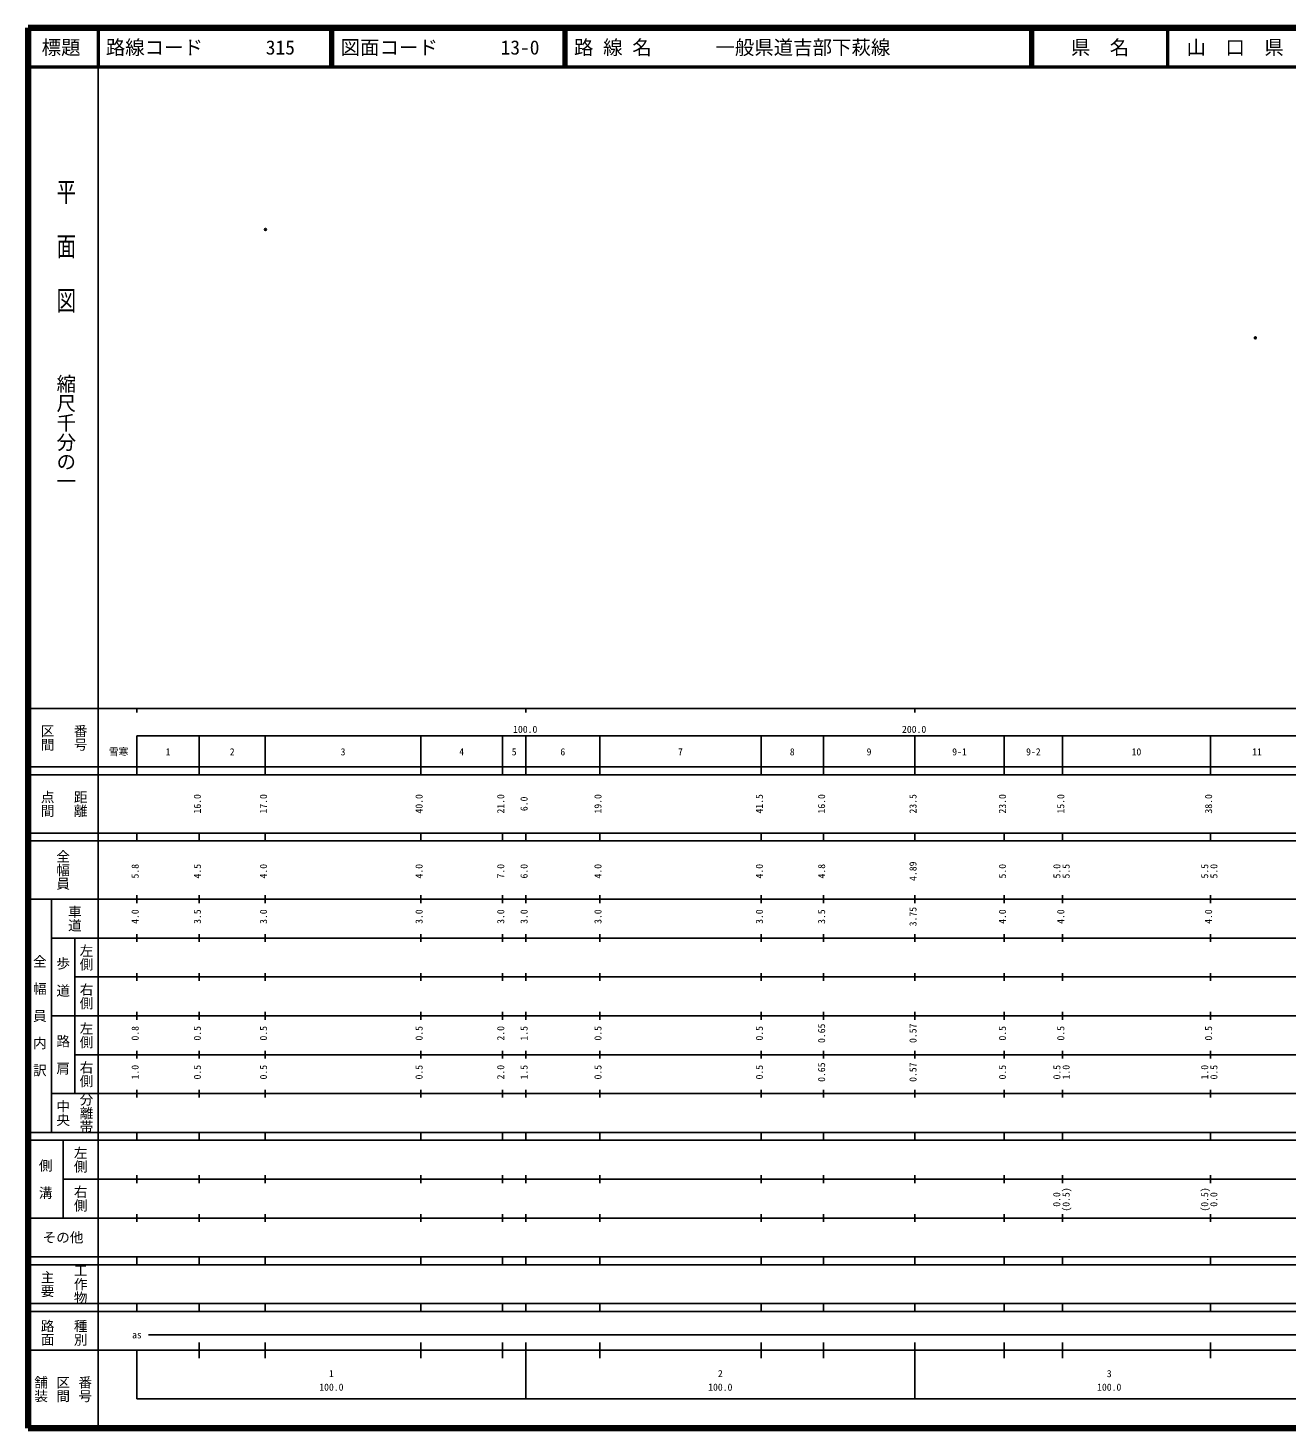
# Model space of a CAD drawing. Units: millimetres on the paper. Extents: x 40 to 680, y 20 to 380.
# Drawn here: x 40 to 363.7, y 20 to 380 of the extents above; entities that cross this region are included whole.
import ezdxf
from ezdxf.enums import TextEntityAlignment as Align

# ---------------------------------------------------------------- set-up
doc = ezdxf.new("R2010")
doc.units = ezdxf.units.MM
doc.header["$PDMODE"] = 32
doc.header["$PDSIZE"] = 0.5
doc.layers.add('M-OTRS', color=6, linetype='Continuous')
doc.layers.add('M-TTL-TXT', color=7, linetype='Continuous')
for name, color, linetype, lineweight in [('M-TTL', 2, 'Continuous', 140), ('M-TTL-BAND', 7, 'Continuous', 25), ('M-TTL-LINE', 7, 'Continuous', 50)]:
    doc.layers.add(name, color=color, linetype=linetype, lineweight=lineweight)
doc.styles.add('@ＭＳ ゴシック', font='')
doc.styles.add('ＭＳ ゴシック', font='')
doc.styles.get('@ＭＳ ゴシック').set_extended_font_data('@MS Gothic')
doc.styles.get('ＭＳ ゴシック').set_extended_font_data('MS Gothic')

msp = doc.modelspace()

# ---------------------------------------------------------------- linework, layer by layer
at = {"layer": 'M-OTRS'}
for p in [(101.044, 328.213), (355.57, 300.3)]:
    msp.add_point(p, dxfattribs=at)
at = {"layer": 'M-TTL'}
for p, q in [((40, 380), (40, 20)), ((680, 380), (40, 380)), ((40, 20), (680, 20))]:
    msp.add_line(p, q, dxfattribs=at)
at = {"layer": 'M-TTL-BAND'}
for p, q in [((58, 370), (58, 20)), ((40, 205), (579, 205)), ((68, 205), (68, 204)), ((168, 205), (168, 204)), ((268, 205), (268, 204)), ((68, 198), (579, 198)), ((68, 198), (68, 188)), ((84, 188), (84, 198)), ((101, 188), (101, 198)), ((141, 188), (141, 198)), ((162, 188), (162, 198)), ((168, 188), (168, 198)), ((187, 188), (187, 198)), ((228.5, 188), (228.5, 198)), ((244.5, 188), (244.5, 198)), ((268, 188), (268, 198)), ((291, 188), (291, 198)), ((306, 188), (306, 198)), ((344, 188), (344, 198)), ((40, 190), (579, 190)), ((40, 188), (579, 188)), ((40, 173), (579, 173)), ((68, 171), (68, 173)), ((84, 171), (84, 173)), ((101, 171), (101, 173)), ((141, 171), (141, 173)), ((162, 171), (162, 173)), ((168, 171), (168, 173)), ((187, 171), (187, 173)), ((228.5, 171), (228.5, 173)), ((244.5, 171), (244.5, 173)), ((268, 171), (268, 173)), ((291, 171), (291, 173)), ((306, 171), (306, 173)), ((344, 171), (344, 173)), ((40, 171), (579, 171)), ((40, 156), (579, 156)), ((46, 96), (46, 156)), ((68, 155), (68, 157)), ((84, 155), (84, 157)), ((101, 155), (101, 157)), ((141, 155), (141, 157)), ((162, 155), (162, 157)), ((168, 155), (168, 157)), ((187, 155), (187, 157)), ((228.5, 155), (228.5, 157)), ((244.5, 155), (244.5, 157)), ((268, 155), (268, 157)), ((291, 155), (291, 157)), ((306, 155), (306, 157)), ((344, 155), (344, 157)), ((46, 146), (579, 146)), ((52, 146), (52, 106)), ((68, 145), (68, 147)), ((84, 145), (84, 147)), ((101, 145), (101, 147)), ((141, 145), (141, 147)), ((162, 145), (162, 147)), ((168, 145), (168, 147)), ((187, 145), (187, 147)), ((228.5, 145), (228.5, 147)), ((244.5, 145), (244.5, 147)), ((268, 145), (268, 147)), ((291, 145), (291, 147)), ((306, 145), (306, 147)), ((344, 145), (344, 147)), ((68, 135), (68, 137)), ((84, 135), (84, 137)), ((101, 135), (101, 137)), ((141, 135), (141, 137)), ((162, 135), (162, 137)), ((168, 135), (168, 137)), ((187, 135), (187, 137)), ((228.5, 135), (228.5, 137)), ((244.5, 135), (244.5, 137)), ((268, 135), (268, 137)), ((291, 135), (291, 137)), ((306, 135), (306, 137)), ((344, 135), (344, 137)), ((52, 136), (579, 136)), ((46, 126), (579, 126)), ((68, 125), (68, 127)), ((84, 125), (84, 127)), ((101, 125), (101, 127)), ((141, 125), (141, 127)), ((162, 125), (162, 127)), ((168, 125), (168, 127)), ((187, 125), (187, 127)), ((228.5, 125), (228.5, 127)), ((244.5, 125), (244.5, 127)), ((268, 125), (268, 127)), ((291, 125), (291, 127)), ((306, 125), (306, 127)), ((344, 125), (344, 127)), ((52, 116), (579, 116)), ((68, 115), (68, 117)), ((84, 115), (84, 117)), ((101, 115), (101, 117)), ((141, 115), (141, 117)), ((162, 115), (162, 117)), ((168, 115), (168, 117)), ((187, 115), (187, 117)), ((228.5, 115), (228.5, 117)), ((244.5, 115), (244.5, 117)), ((268, 115), (268, 117)), ((291, 115), (291, 117)), ((306, 115), (306, 117)), ((344, 115), (344, 117)), ((46, 106), (579, 106)), ((68, 105), (68, 107)), ((84, 105), (84, 107)), ((101, 105), (101, 107)), ((141, 105), (141, 107)), ((162, 105), (162, 107)), ((168, 105), (168, 107)), ((187, 105), (187, 107)), ((228.5, 105), (228.5, 107)), ((244.5, 105), (244.5, 107)), ((268, 105), (268, 107)), ((291, 105), (291, 107)), ((306, 105), (306, 107)), ((344, 105), (344, 107)), ((40, 96), (579, 96)), ((40, 94), (579, 94)), ((49, 94), (49, 74)), ((68, 94), (68, 96)), ((84, 94), (84, 96)), ((101, 94), (101, 96)), ((141, 94), (141, 96)), ((162, 94), (162, 96)), ((168, 94), (168, 96)), ((187, 94), (187, 96)), ((228.5, 94), (228.5, 96)), ((244.5, 94), (244.5, 96)), ((268, 94), (268, 96)), ((291, 94), (291, 96)), ((306, 94), (306, 96)), ((344, 94), (344, 96)), ((49, 84), (579, 84)), ((68, 83), (68, 85)), ((84, 83), (84, 85)), ((101, 83), (101, 85)), ((141, 83), (141, 85)), ((162, 83), (162, 85)), ((168, 83), (168, 85)), ((187, 83), (187, 85)), ((228.5, 83), (228.5, 85)), ((244.5, 83), (244.5, 85)), ((268, 83), (268, 85)), ((291, 83), (291, 85)), ((306, 83), (306, 85)), ((344, 83), (344, 85)), ((40, 74), (579, 74)), ((68, 73), (68, 75)), ((84, 73), (84, 75)), ((101, 73), (101, 75)), ((141, 73), (141, 75)), ((162, 73), (162, 75)), ((168, 73), (168, 75)), ((187, 73), (187, 75)), ((228.5, 73), (228.5, 75)), ((244.5, 73), (244.5, 75)), ((268, 73), (268, 75)), ((291, 73), (291, 75)), ((306, 73), (306, 75)), ((344, 73), (344, 75)), ((40, 64), (579, 64)), ((40, 62), (579, 62)), ((68, 62), (68, 64)), ((84, 62), (84, 64)), ((101, 62), (101, 64)), ((141, 62), (141, 64)), ((162, 62), (162, 64)), ((168, 62), (168, 64)), ((187, 62), (187, 64)), ((228.5, 62), (228.5, 64)), ((244.5, 62), (244.5, 64)), ((268, 62), (268, 64)), ((291, 62), (291, 64)), ((306, 62), (306, 64)), ((344, 62), (344, 64)), ((40, 52), (579, 52)), ((68, 50), (68, 52)), ((84, 50), (84, 52)), ((101, 50), (101, 52)), ((141, 50), (141, 52)), ((162, 50), (162, 52)), ((168, 50), (168, 52)), ((187, 50), (187, 52)), ((228.5, 50), (228.5, 52)), ((244.5, 50), (244.5, 52)), ((268, 50), (268, 52)), ((291, 50), (291, 52)), ((306, 50), (306, 52)), ((344, 50), (344, 52)), ((40, 50), (579, 50)), ((71, 44), (565, 44)), ((40, 40), (579, 40)), ((68, 40), (68, 27.5)), ((84, 38), (84, 42)), ((101, 38), (101, 42)), ((141, 38), (141, 42)), ((162, 38), (162, 42)), ((168, 27.5), (168, 42)), ((187, 38), (187, 42)), ((228.5, 38), (228.5, 42)), ((244.5, 38), (244.5, 42)), ((268, 27.5), (268, 42)), ((291, 38), (291, 42)), ((306, 38), (306, 42)), ((344, 38), (344, 42)), ((68, 27.5), (579, 27.5))]:
    msp.add_line(p, q, dxfattribs=at)
at = {"layer": 'M-TTL-LINE'}
for p, q in [((58, 380), (58, 370)), ((117.75, 380), (117.75, 370)), ((118.25, 380), (118.25, 370)), ((177.75, 380), (177.75, 370)), ((178.25, 380), (178.25, 370)), ((297.75, 380), (297.75, 370)), ((298.25, 380), (298.25, 370)), ((333, 380), (333, 370)), ((40, 370), (680, 370))]:
    msp.add_line(p, q, dxfattribs=at)

# ---------------------------------------------------------------- texts
at = {"layer": 'M-TTL-BAND', "style": '@ＭＳ ゴシック', "width": 1.4}
msp.add_text('平  面  図', height=3.666, rotation=270, dxfattribs=at).set_placement((49.777, 306.475), align=Align.MIDDLE_RIGHT)
at = {"layer": 'M-TTL-BAND', "style": '@ＭＳ ゴシック'}
msp.add_text('縮尺千分の一', height=3.666, rotation=270, dxfattribs=at).set_placement((49.777, 261.03), align=Align.MIDDLE_RIGHT)
for s, p in [('区間', (45, 197.5)), ('番号', (53.5, 197.5)), ('点間', (45, 180.5)), ('距離', (53.5, 180.5)), ('全幅員', (49, 163.5)), ('車道', (52, 151)), ('左側', (55, 141)), ('全\u3000幅\u3000員\u3000内\u3000訳', (43, 126)), ('歩\u3000道', (49, 136)), ('右側', (55, 131)), ('左側', (55, 121)), ('路\u3000肩', (49, 116)), ('右側', (55, 111)), ('分離帯', (55, 101)), ('中央', (49, 101)), ('左側', (53.5, 89)), ('側\u3000溝', (44.5, 84)), ('右側', (53.5, 79)), ('工作物', (53.5, 57)), ('主要', (45, 57)), ('路面', (45, 44.5)), ('種別', (53.5, 44.5)), ('舗装', (43.333, 30)), ('区間', (49, 30)), ('番号', (54.667, 30))]:
    msp.add_text(s, height=2.566, rotation=270, dxfattribs=at).set_placement(p, align=Align.MIDDLE_CENTER)
at = {"layer": 'M-TTL-BAND', "style": 'ＭＳ ゴシック'}
for s, p in [('100.0', (167.844, 198.195)), ('200.0', (267.844, 198.195)), ('雪寒', (63.306, 192.405)), ('1', (76, 192.405)), ('2', (92.5, 192.405)), ('3', (121, 192.405)), ('4', (151.5, 192.405)), ('5', (165, 192.405)), ('6', (177.5, 192.405)), ('7', (207.75, 192.405)), ('8', (236.5, 192.405)), ('9', (256.25, 192.405)), ('9-1', (279.5, 192.405)), ('9-2', (298.5, 192.405)), ('10', (325, 192.405)), ('11', (356, 192.405)), ('as', (68, 42.5)), ('1', (118, 32.523)), ('2', (218, 32.523)), ('3', (318, 32.523)), ('100.0', (118, 29.033)), ('100.0', (218, 29.033)), ('100.0', (318, 29.033))]:
    msp.add_text(s, height=1.833, dxfattribs=at).set_placement(p, align=Align.BOTTOM_CENTER)
for s, p in [('16.0', (85, 180.5)), ('17.0', (102, 180.5)), ('40.0', (142, 180.5)), ('21.0', (163, 180.5)), ('6.0', (169, 180.5)), ('19.0', (188, 180.5)), ('41.5', (229.5, 180.5)), ('16.0', (245.5, 180.5)), ('23.5', (269, 180.5)), ('23.0', (292, 180.5)), ('15.0', (307, 180.5)), ('38.0', (345, 180.5)), ('5.8', (69, 163.174)), ('4.5', (85, 163.174)), ('4.0', (102, 163.174)), ('4.0', (142, 163.174)), ('7.0', (163, 163.174)), ('6.0', (169, 163.174)), ('4.0', (188, 163.174)), ('4.0', (229.5, 163.174)), ('4.8', (245.5, 163.174)), ('4.89', (269, 163.174)), ('5.0', (292, 163.174)), ('5.0', (306, 163.174)), ('5.5', (308.37, 163.174)), ('5.5', (344, 163.174)), ('5.0', (346.37, 163.174)), ('4.0', (69, 151.5)), ('3.5', (85, 151.5)), ('3.0', (102, 151.5)), ('3.0', (142, 151.5)), ('3.0', (163, 151.5)), ('3.0', (169, 151.5)), ('3.0', (188, 151.5)), ('3.0', (229.5, 151.5)), ('3.5', (245.5, 151.5)), ('3.75', (269, 151.5)), ('4.0', (292, 151.5)), ('4.0', (307, 151.5)), ('4.0', (345, 151.5)), ('0.8', (69, 121.5)), ('0.5', (85, 121.5)), ('0.5', (102, 121.5)), ('0.5', (142, 121.5)), ('2.0', (163, 121.5)), ('1.5', (169, 121.5)), ('0.5', (188, 121.5)), ('0.5', (229.5, 121.5)), ('0.65', (245.5, 121.5)), ('0.57', (269, 121.5)), ('0.5', (292, 121.5)), ('0.5', (307, 121.5)), ('0.5', (345, 121.5)), ('1.0', (69, 111.5)), ('0.5', (85, 111.5)), ('0.5', (102, 111.5)), ('0.5', (142, 111.5)), ('2.0', (163, 111.5)), ('1.5', (169, 111.5)), ('0.5', (188, 111.5)), ('0.5', (229.5, 111.5)), ('0.65', (245.5, 111.5)), ('0.57', (269, 111.5)), ('0.5', (292, 111.5)), ('0.5', (306, 111.5)), ('1.0', (308.37, 111.5)), ('1.0', (344, 111.5)), ('0.5', (346.37, 111.5)), ('0.0', (305.956, 78.764)), ('(0.5)', (308.37, 78.764)), ('(0.5)', (344, 78.764)), ('0.0', (346.349, 78.764))]:
    msp.add_text(s, height=1.833, rotation=90, dxfattribs=at).set_placement(p, align=Align.BOTTOM_CENTER)
msp.add_text('その他', height=2.566, dxfattribs=at).set_placement((49, 69), align=Align.MIDDLE_CENTER)
at = {"layer": 'M-TTL-TXT', "style": 'ＭＳ ゴシック'}
for s, p in [('標題', (48.5, 375)), ('県\u3000名', (315.625, 375)), ('山\u3000口\u3000県', (350.375, 375))]:
    msp.add_text(s, height=3.666, dxfattribs=at).set_placement(p, align=Align.MIDDLE_CENTER)
for s, p in [('路線コード', (60, 375)), ('315', (101.142, 375)), ('図面コード', (120.38, 375)), ('13-0', (161.521, 375)), ('路 線 名', (180.38, 375)), ('一般県道吉部下萩線', (216.734, 375))]:
    msp.add_text(s, height=3.666, dxfattribs=at).set_placement(p, align=Align.MIDDLE_LEFT)

doc.saveas('drawing.dxf')
